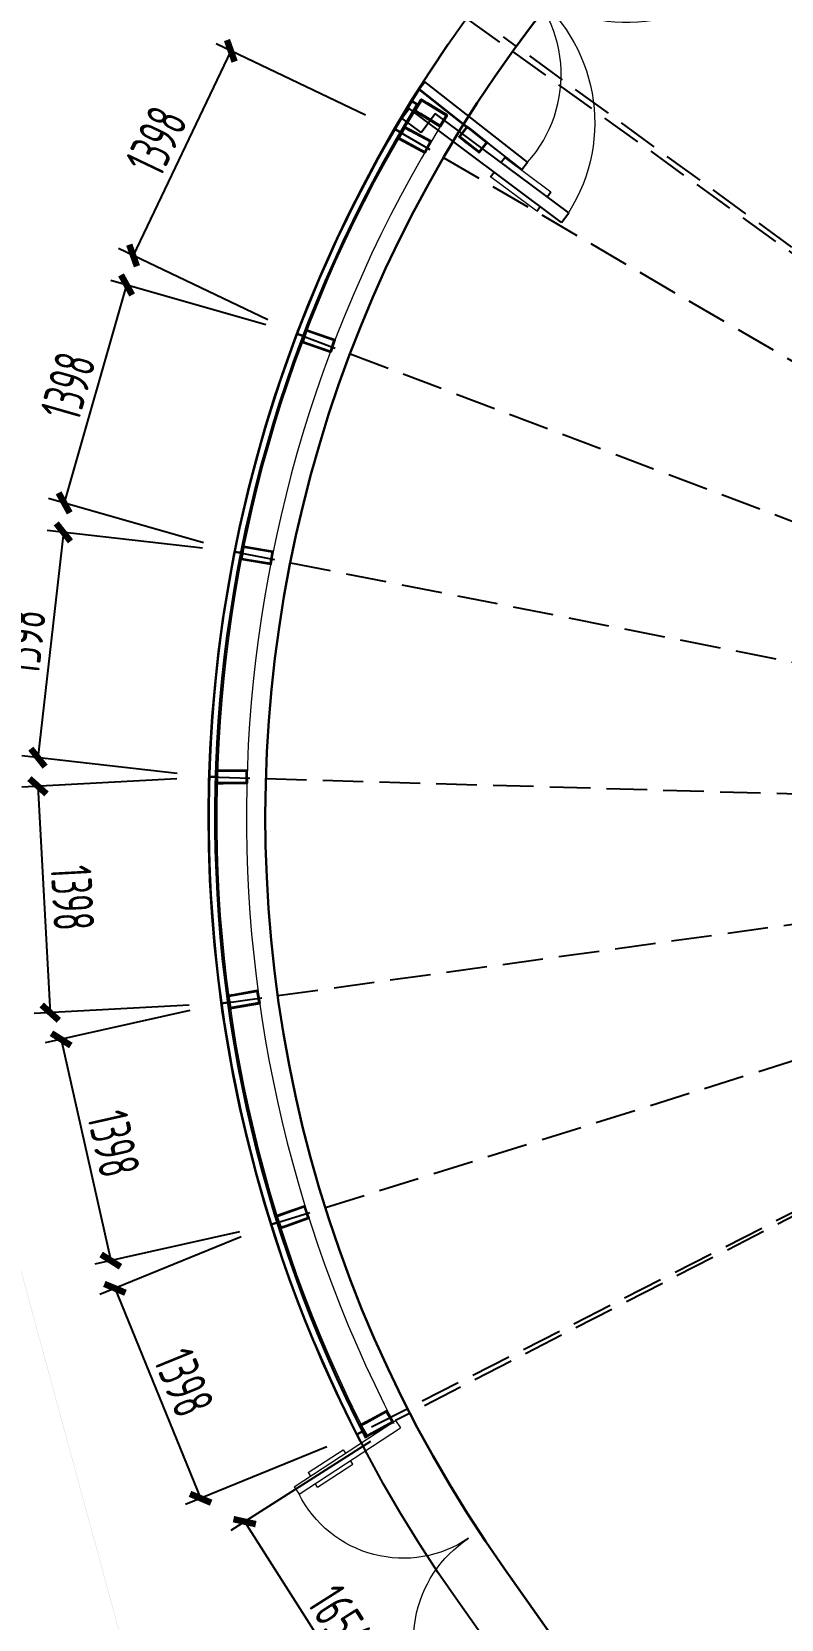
# Model space of a CAD drawing. Extents: x -936 to 12807311, y 101 to 1511157.
# Drawn here: x 12253764 to 12258384, y 1251939 to 1261730 of the extents above; entities that cross this region are included whole.
import ezdxf

# ---------------------------------------------------------------- set-up
doc = ezdxf.new("R2010")
doc.units = 0
doc.header["$LTSCALE"] = 1000
doc.header["$MEASUREMENT"] = 0
doc.linetypes.add('PX-GLAZ-F2$0$DASH', pattern=[0.35, 0.25, -0.1])
for name, color, linetype in [('PX-GLAZ-F2$0$1111111', 5, 'Continuous'), ('PX-GLAZ-F2$0$PX-GLAZ-F2$0$PX-GLAZ-F2$0$幕墙线', 104, 'Continuous'), ('PX-GLAZ-F2$0$PX-GLAZ-F2$0$绿化', 3, 'Continuous'), ('PX-GLAZ-F2$0$PX-PLAN-F2-T1$0$A-DIMS-150', 1, 'Continuous'), ('PX-GLAZ-F2$0$绿化', 3, 'Continuous'), ('PX-ST-F2$0$DOOR_FIRE', 4, 'Continuous')]:
    doc.layers.add(name, color=color, linetype=linetype)
for name, color, linetype, lineweight in [('PX-GLAZ-F2$0$PX-GLAZ-F2$0$_EDO-ALUMINIUM-SECTION', 90, 'Continuous', 30), ('PX-GLAZ-F2$0$PX-GLAZ-F2$0$_EDO-ALUMINIUM-VIEW', 94, 'Continuous', 18), ('PX-GLAZ-F2$0$PX-GLAZ-F2$0$_EDO-GLASS-SECTION', 130, 'Continuous', 30), ('PX-GLAZ-F2$0$PX-GLAZ-F2$0$PX-GLAZ-F2$0$板边线', 36, 'Continuous', 30), ('PX-GLAZ-F2$0$PX-GLAZ-F2$0$WINDOW', 4, 'Continuous', 5)]:
    doc.layers.add(name, color=color, linetype=linetype, lineweight=lineweight)
doc.styles.add('PX-GLAZ-F2$0$PX-PLAN-F2-T1$0$XD2008_T3', font='xd-hzs.shx', dxfattribs={"width": 0.7, "bigfont": 'xd-hztxt.shx'})
doc.dimstyles.new('PX-GLAZ-F2$0$PX-PLAN-F2-T1$0$XD300$0&&100', dxfattribs={"dimtxt": 250, "dimasz": 100, "dimexe": 100, "dimexo": 200, "dimgap": 50, "dimtad": 1, "dimdec": 0, "dimzin": 0, "dimdsep": 46, "dimtxsty": 'PX-GLAZ-F2$0$PX-PLAN-F2-T1$0$XD2008_T3', "dimblk": 'PX-GLAZ-F2$0$PX-PLAN-F2-T1$0$_ArchTick', "dimcen": 0.09, "dimclrt": 4, "dimazin": 2, "dimtfac": 1, "dimtdec": 0, "dimtix": 1, "dimtmove": 2, "dimatfit": 3, "dimfxl": 0, "dimtolj": 1, "dimtzin": 0, "dimarcsym": 0})

# ---------------------------------------------------------------- blocks, each defined once
blk = doc.blocks.new('PX-ST-F2$0$$DorLib2D$00000011')
for p, q in [((-0.4666666602065375, 0.4708801651422996), (-0.46666666020654, -0.06245316819156697)), ((-0.4666666602065375, 0.4708801651422996), (-0.4333333268731733, 0.4708801651422999)), ((-0.4333333268731733, 0.4708801651422999), (-0.4333333268731709, 0.004213498475166344)), ((0.4333333397943598, 0.4708801651422999), (0.4333333397943574, 0.004213498475166344)), ((0.4666666731277241, 0.4708801651422996), (0.4333333397943598, 0.4708801651422999)), ((0.4666666731277241, 0.4708801651422996), (0.4666666731277265, -0.06245316819156697)), ((-0.4833333268732257, 0.3962051976975873), (-0.466666660206538, 0.3962051976975872)), ((-0.41666666020649, 0.3962051976975873), (-0.4333333268731729, 0.3962051976975873)), ((0.4166666731276766, 0.3962051976975873), (0.4333333397943595, 0.3962051976975873)), ((0.4833333397944098, 0.3962051976975873), (0.4666666731277244, 0.3962051976975872)), ((-0.4833333268732233, 0.2345635206386193), (-0.4666666602065386, 0.2345635206386192)), ((-0.41666666020649, 0.2345635206386193), (-0.4333333268731721, 0.2345635206386192)), ((0.4166666731276741, 0.2345635206386193), (0.4333333397943586, 0.2345635206386192)), ((0.4833333397944074, 0.2345635206386193), (0.4666666731277251, 0.2345635206386192)), ((-0.4999999935399067, 0.004213498475166344), (-0.4333333268731709, 0.004213498475166344)), ((-0.4999999935399042, 0.004213498475176044), (-0.4999999935399067, -0.06245316819156697)), ((0.5000000064610932, 0.004213498475166344), (0.4333333397943574, 0.004213498475166344)), ((0.5000000064610907, 0.004213498475176044), (0.5000000064610932, -0.06245316819156697)), ((-0.4999999935399067, -0.06245316819156697), (-0.46666666020654, -0.06245316819156697)), ((0.5000000064610932, -0.06245316819156697), (0.4666666731277265, -0.06245316819156697))]:
    blk.add_line(p, q)
at = {"lineweight": 13}
for p, q in [((-0.4833333268732257, 0.3962051976975873), (-0.4833333268732233, 0.2345635206386193)), ((-0.41666666020649, 0.3962051976975873), (-0.41666666020649, 0.2345635206386193)), ((0.4166666731276766, 0.3962051976975873), (0.4166666731276741, 0.2345635206386193)), ((0.4833333397944098, 0.3962051976975873), (0.4833333397944074, 0.2345635206386193))]:
    blk.add_line(p, q, dxfattribs=at)
for centre, start, end in [((-0.46666666020654, 0.004213498475166344), 0, 85.90395624184767), ((0.4666666731277265, 0.004213498475166344), 94.09604375815232, 180)]:
    blk.add_arc(centre, 0.4666666666671332, start, end, dxfattribs=at)
blk = doc.blocks.new('PX-ST-F2')
at = {"layer": 'PX-ST-F2$0$DOOR_FIRE', "xscale": -2200, "yscale": 2200, "zscale": 100, "rotation": 233.2560394402071}
blk.add_blockref('PX-ST-F2$0$$DorLib2D$00000011', (12256814.25267935, 1261996.425947872), dxfattribs=at)
blk = doc.blocks.new('PX-GLAZ-F2$0$PX-GLAZ-F2$0$$DorLib2D$00000011')
for p, q in [((-0.5333333412554566, 0.4576245719563303), (-0.5333333412559114, -0.009042094710821402)), ((-0.5333333412554566, 0.4576245719563303), (-0.5000000079221536, 0.4576245719572398)), ((-0.5000000079221536, 0.4576245719572398), (-0.5000000079221536, -0.009042094710821402)), ((0.5000994413021544, 0.4708801651422618), (0.5000994413007902, 0.004213498476019595)), ((0.5334327746336385, 0.4708801651440808), (0.5000994413021544, 0.4708801651422618)), ((0.5334327746336385, 0.4708801651440808), (0.533432774634548, 0.00421349847692909)), ((-0.550000007921426, 0.3829496045109408), (-0.5333333412545471, 0.3829496045109408)), ((-0.4833333412552747, 0.3829496045109408), (-0.5000000079226083, 0.3829496045118503)), ((0.4834327746352756, 0.3962051976986913), (0.5000994413007902, 0.3962051976986913)), ((0.5500994413009721, 0.3962051976996008), (0.533432774634548, 0.3962051976986913)), ((-0.550000007921426, 0.2213079274524716), (-0.5333333412554566, 0.2213079274542906)), ((-0.4833333412561842, 0.2213079274524716), (-0.5000000079221536, 0.2213079274524716)), ((0.4834327746348208, 0.2345635206384031), (0.5000994413021544, 0.2345635206393126)), ((0.5500994413009721, 0.2345635206402221), (0.5334327746350027, 0.2345635206393126)), ((0.5334327746350027, 0.00421349847692909), (0.5000994413007902, 0.004213498476019595)), ((-0.5333333412559114, -0.009042094711730897), (-0.5000000079221536, -0.009042094710821402))]:
    blk.add_line(p, q)
at = {"lineweight": 13}
for p, q in [((-0.550000007921426, 0.3829496045109408), (-0.550000007921426, 0.2213079274524716)), ((-0.4833333412552747, 0.3829496045109408), (-0.4833333412561842, 0.2213079274524716)), ((0.4834327746352756, 0.3962051976986913), (0.4834327746348208, 0.2345635206384031)), ((0.5500994413009721, 0.3962051976996008), (0.5500994413009721, 0.2345635206402221))]:
    blk.add_line(p, q, dxfattribs=at)
for centre, radius, start, end in [((-0.4495311820251118, 0.01088560561038321), 0.4495807006921763, 359.1496574233802, 96.44546961048843), ((0.4684883009263103, 0.003458955537098518), 0.4684889020954247, 86.13104582455307, 179.9077200356431)]:
    blk.add_arc(centre, radius, start, end, dxfattribs=at)
blk = doc.blocks.new('PX-GLAZ-F2$0$PX-GLAZ-F2$0$标准块')
at = {"layer": 'PX-GLAZ-F2$0$PX-GLAZ-F2$0$_EDO-ALUMINIUM-SECTION'}
blk.add_line((0, 0), (0.003930399194359779, -45.99634640989825, 0.08170139435610035), dxfattribs=at)
at = {"layer": 'PX-GLAZ-F2$0$PX-GLAZ-F2$0$_EDO-ALUMINIUM-SECTION', "extrusion": (1.582938578771372e-17, 0.001776255547346146, 0.9999984224568711)}
for points in [[(40.00000000745058, -48.99682280369665), (40.00000000745058, -84.9997323684765), (40.00005751848221, -232.9989440002123), (-39.99993549473584, -232.9989529884207), (-39.99999388121068, -85.16722874860984), (-40.00000705569983, -45.9998373127823), (40.00000000745058, -45.99300130209959)], [(37.00000000931323, -48.99682280276532), (37.00000001117587, -84.9997323684765), (37.00000001117587, -84.9997323684765), (37.00005752034485, -229.9989538018185), (-36.99993549287319, -229.9989621157482), (-36.9999930113554, -84.99974068426889), (-36.99999394081533, -84.99973236940782), (-37.00000604242086, -48.99957150742597), (37.00000000745058, -48.99324819854563)]]:
    blk.add_lwpolyline(points, close=True, dxfattribs=at)
blk = doc.blocks.new('*U467')
at = {"layer": 'PX-GLAZ-F2$0$PX-GLAZ-F2$0$_EDO-ALUMINIUM-SECTION', "extrusion": (0.01907117645452142, -0.08052837471245795, 0.9965698525917843), "rotation": 348.3082000241152}
blk.add_blockref('PX-GLAZ-F2$0$PX-GLAZ-F2$0$标准块', (44.88050801133372, -12.04033193919175, -14.98401418021058), dxfattribs=at)
blk = doc.blocks.new('*U468')
at = {"color": 0, "linetype": 'ByBlock', "lineweight": -2}
for p, rotation in [((12255978.96716569, 1261089.867897558, 41.43412351709873), 60.02924180013271), ((12255383.54727099, 1259824.580908392, 41.43412351709873), 69.56919873739477), ((12255006.06470018, 1258478.110364824, 41.43412351709873), 79.10915567465685), ((12254856.96042428, 1257087.698939789, 41.43412351709873), 88.64911261191884), ((12254940.35858979, 1255691.804688081, 41.43412351709873), 98.18906954918094), ((12255253.95244695, 1254329.037316623, 41.43412351709873), 107.7290264864429), ((12255789.06815323, 1253037.090260105, 41.43412351709873), 117.268983423705)]:
    blk.add_blockref('*U467', p, dxfattribs=dict(at, rotation=rotation))
blk = doc.blocks.new('*U516')
at = {"layer": 'PX-GLAZ-F2$0$PX-GLAZ-F2$0$_EDO-ALUMINIUM-SECTION', "extrusion": (0.01907117645452142, -0.08052837471245795, 0.9965698525917843), "rotation": 348.3082000241152}
blk.add_blockref('PX-GLAZ-F2$0$PX-GLAZ-F2$0$标准块', (44.88050801133372, -12.04033193919175, -14.98401418021058), dxfattribs=at)
blk = doc.blocks.new('PX-GLAZ-F2$0$PX-PLAN-F2-T1$0$_ArchTick')
at = {"color": 0, "linetype": 'ByBlock', "const_width": 0.4}
blk.add_lwpolyline([(-0.5, -0.5), (0.5, 0.5)], dxfattribs=at)
blk = doc.blocks.new('*D635')
at = {"layer": 'Defpoints', "color": 0, "transparency": 16777216}
for p in [(12256021.69997773, 1253142.037589086, 6.31136150488954), (12256908.75281742, 1251746.464456554, 6.31136150488954), (12255963.26688056, 1251145.495603236)]:
    blk.add_point(p, dxfattribs=at)
at = {"layer": 'PX-GLAZ-F2$0$PX-PLAN-F2-T1$0$A-DIMS-150', "color": 0, "lineweight": -2, "transparency": 16777216}
for p, q in [((12255852.91077751, 1253034.751961499), (12254991.81944076, 1252487.425921975)), ((12255076.21404087, 1252541.068735769), (12255963.26688056, 1251145.495603236)), ((12256739.96361719, 1251639.178828966), (12255878.87228044, 1251091.852789442))]:
    blk.add_line(p, q, dxfattribs=at)
at = {"layer": 'PX-GLAZ-F2$0$PX-PLAN-F2-T1$0$A-DIMS-150', "color": 0, "lineweight": -2, "transparency": 16777216, "xscale": 100, "yscale": 100, "zscale": 100}
for p, rotation in [((12255076.21404087, 1252541.068735769), 122.4408161398109), ((12255963.26688056, 1251145.495603236), 302.4408161398109)]:
    blk.add_blockref('PX-GLAZ-F2$0$PX-PLAN-F2-T1$0$_ArchTick', p, dxfattribs=dict(at, rotation=rotation))
at = {"layer": 'PX-GLAZ-F2$0$PX-PLAN-F2-T1$0$A-DIMS-150', "color": 4, "transparency": 16777216, "insert": (12255667.43101091, 1251937.157093641), "char_height": 250, "attachment_point": 5, "rotation": 302.44081613981086, "style": 'PX-GLAZ-F2$0$PX-PLAN-F2-T1$0$XD2008_T3'}
blk.add_mtext('\\A1;1654', dxfattribs=at)
blk = doc.blocks.new('*D553')
at = {"layer": 'Defpoints', "color": 0, "transparency": 16777216}
for p in [(12256002.13245315, 1261129.78513577, 25.50509894161964), (12254388.42497775, 1260350.506286053), (12255399.77648986, 1259867.785409367, 25.50509894161964)]:
    blk.add_point(p, dxfattribs=at)
at = {"layer": 'PX-GLAZ-F2$0$PX-PLAN-F2-T1$0$A-DIMS-150', "color": 0, "lineweight": -2, "transparency": 16777216}
for p, q in [((12254990.78094104, 1261612.506012456), (12254388.42497775, 1260350.506286053)), ((12255821.63835342, 1261215.935469274), (12254900.53389117, 1261655.581179208)), ((12255219.28239013, 1259953.935742871), (12254298.17792788, 1260393.581452805))]:
    blk.add_line(p, q, dxfattribs=at)
at = {"layer": 'PX-GLAZ-F2$0$PX-PLAN-F2-T1$0$A-DIMS-150', "color": 0, "lineweight": -2, "transparency": 16777216, "xscale": 100, "yscale": 100, "zscale": 100}
for p, rotation in [((12254990.78094104, 1261612.506012456), 64.48472768935643), ((12254388.42497775, 1260350.506286053), 244.4847276893565)]:
    blk.add_blockref('PX-GLAZ-F2$0$PX-PLAN-F2-T1$0$_ArchTick', p, dxfattribs=dict(at, rotation=rotation))
at = {"layer": 'PX-GLAZ-F2$0$PX-PLAN-F2-T1$0$A-DIMS-150', "color": 4, "transparency": 16777216, "insert": (12254531.67062213, 1261056.887691068), "char_height": 250, "attachment_point": 5, "rotation": 64.48472768935648, "style": 'PX-GLAZ-F2$0$PX-PLAN-F2-T1$0$XD2008_T3'}
blk.add_mtext('\\A1;1398', dxfattribs=at)
blk = doc.blocks.new('*D554')
at = {"layer": 'Defpoints', "color": 0, "transparency": 16777216}
for p in [(12255399.77648986, 1259867.785409368, 25.50509894161964), (12253963.46457013, 1258824.413763947), (12255014.90895873, 1258523.407114601, 25.50509894161964)]:
    blk.add_point(p, dxfattribs=at)
at = {"layer": 'PX-GLAZ-F2$0$PX-PLAN-F2-T1$0$A-DIMS-150', "color": 0, "lineweight": -2, "transparency": 16777216}
for p, q in [((12254348.33210126, 1260168.792058714), (12253963.46457013, 1258824.413763947)), ((12255207.50041806, 1259922.830047725), (12254252.19406536, 1260196.314377893)), ((12254822.63288693, 1258578.451752958), (12253867.32653423, 1258851.936083126))]:
    blk.add_line(p, q, dxfattribs=at)
at = {"layer": 'PX-GLAZ-F2$0$PX-PLAN-F2-T1$0$A-DIMS-150', "color": 0, "lineweight": -2, "transparency": 16777216, "xscale": 100, "yscale": 100, "zscale": 100}
for p, rotation in [((12254348.33210126, 1260168.792058714), 74.02468462662176), ((12253963.46457013, 1258824.413763947), 254.0246846266218)]:
    blk.add_blockref('PX-GLAZ-F2$0$PX-PLAN-F2-T1$0$_ArchTick', p, dxfattribs=dict(at, rotation=rotation))
at = {"layer": 'PX-GLAZ-F2$0$PX-PLAN-F2-T1$0$A-DIMS-150', "color": 4, "transparency": 16777216, "insert": (12253987.65677287, 1259544.766969894), "char_height": 250, "attachment_point": 5, "rotation": 74.02468462662176, "style": 'PX-GLAZ-F2$0$PX-PLAN-F2-T1$0$XD2008_T3'}
blk.add_mtext('\\A1;1398', dxfattribs=at)
blk = doc.blocks.new('*D555')
at = {"layer": 'Defpoints', "color": 0, "transparency": 16777216}
for p in [(12255014.90895872, 1258523.407114601, 25.50509894161964), (12253801.89011269, 1257252.976501267), (12254858.17509492, 1257133.835053895, 25.50509894161964)]:
    blk.add_point(p, dxfattribs=at)
at = {"layer": 'PX-GLAZ-F2$0$PX-PLAN-F2-T1$0$A-DIMS-150', "color": 0, "lineweight": -2, "transparency": 16777216}
for p, q in [((12253958.62397649, 1258642.548561973), (12253801.89011269, 1257252.976501267)), ((12254816.1691707, 1258545.823551825), (12253859.25408248, 1258653.756780585)), ((12254659.4353069, 1257156.251491119), (12253702.52021868, 1257264.184719879))]:
    blk.add_line(p, q, dxfattribs=at)
at = {"layer": 'PX-GLAZ-F2$0$PX-PLAN-F2-T1$0$A-DIMS-150', "color": 0, "lineweight": -2, "transparency": 16777216, "xscale": 100, "yscale": 100, "zscale": 100}
for p, rotation in [((12253958.62397649, 1258642.548561973), 83.56464156391155), ((12253801.89011269, 1257252.976501267), 263.5646415639116)]:
    blk.add_blockref('PX-GLAZ-F2$0$PX-PLAN-F2-T1$0$_ArchTick', p, dxfattribs=dict(at, rotation=rotation))
at = {"layer": 'PX-GLAZ-F2$0$PX-PLAN-F2-T1$0$A-DIMS-150', "color": 4, "transparency": 16777216, "insert": (12253706.35973008, 1257967.376914191), "char_height": 250, "attachment_point": 5, "rotation": 83.56464156391152, "style": 'PX-GLAZ-F2$0$PX-PLAN-F2-T1$0$XD2008_T3'}
blk.add_mtext('\\A1;1398', dxfattribs=at)
blk = doc.blocks.new('*D602')
at = {"layer": 'Defpoints', "color": 0, "transparency": 16777216}
for p in [(12254858.17509492, 1257133.835053895, 25.50509894161964), (12254933.91007537, 1255737.504065664, 25.50509894161964), (12253877.86244944, 1255680.225564379)]:
    blk.add_point(p, dxfattribs=at)
at = {"layer": 'PX-GLAZ-F2$0$PX-PLAN-F2-T1$0$A-DIMS-150', "color": 0, "lineweight": -2, "transparency": 16777216}
for p, q in [((12254658.46862956, 1257123.003263025), (12253702.27423631, 1257071.140657175)), ((12253802.12746899, 1257076.55655261), (12253877.86244944, 1255680.225564379)), ((12254734.20361001, 1255726.672274794), (12253778.00921676, 1255674.809668944))]:
    blk.add_line(p, q, dxfattribs=at)
at = {"layer": 'PX-GLAZ-F2$0$PX-PLAN-F2-T1$0$A-DIMS-150', "color": 0, "lineweight": -2, "transparency": 16777216, "xscale": 100, "yscale": 100, "zscale": 100}
for p, rotation in [((12253802.12746899, 1257076.55655261), 93.1045985010522), ((12253877.86244944, 1255680.225564379), 273.1045985010522)]:
    blk.add_blockref('PX-GLAZ-F2$0$PX-PLAN-F2-T1$0$_ArchTick', p, dxfattribs=dict(at, rotation=rotation))
at = {"layer": 'PX-GLAZ-F2$0$PX-PLAN-F2-T1$0$A-DIMS-150', "color": 4, "transparency": 16777216, "insert": (12254014.73811641, 1256387.868875505), "char_height": 250, "attachment_point": 5, "rotation": 273.10459850105224, "style": 'PX-GLAZ-F2$0$PX-PLAN-F2-T1$0$XD2008_T3'}
blk.add_mtext('\\A1;1398', dxfattribs=at)
blk = doc.blocks.new('*D603')
at = {"layer": 'Defpoints', "color": 0, "transparency": 16777216}
for p in [(12254933.91007537, 1255737.504065664, 25.50509894161964), (12255240.01911002, 1254373.035936734, 25.50509894161964), (12254251.10102385, 1254151.178969698)]:
    blk.add_point(p, dxfattribs=at)
at = {"layer": 'PX-GLAZ-F2$0$PX-PLAN-F2-T1$0$A-DIMS-150', "color": 0, "lineweight": -2, "transparency": 16777216}
for p, q in [((12254738.76070934, 1255693.723648385), (12253847.41730619, 1255493.756889988)), ((12253944.9919892, 1255515.647098628), (12254251.10102385, 1254151.178969698)), ((12255044.86974399, 1254329.255519456), (12254153.52634083, 1254129.288761059))]:
    blk.add_line(p, q, dxfattribs=at)
at = {"layer": 'PX-GLAZ-F2$0$PX-PLAN-F2-T1$0$A-DIMS-150', "color": 0, "lineweight": -2, "transparency": 16777216, "xscale": 100, "yscale": 100, "zscale": 100}
for p, rotation in [((12253944.9919892, 1255515.647098628), 102.6445554383654), ((12254251.10102385, 1254151.178969698), 282.6445554383654)]:
    blk.add_blockref('PX-GLAZ-F2$0$PX-PLAN-F2-T1$0$_ArchTick', p, dxfattribs=dict(at, rotation=rotation))
at = {"layer": 'PX-GLAZ-F2$0$PX-PLAN-F2-T1$0$A-DIMS-150', "color": 4, "transparency": 16777216, "insert": (12254268.80220181, 1254871.720899281), "char_height": 250, "attachment_point": 5, "rotation": 282.6445554383654, "style": 'PX-GLAZ-F2$0$PX-PLAN-F2-T1$0$XD2008_T3'}
blk.add_mtext('\\A1;1398', dxfattribs=at)
blk = doc.blocks.new('*D604')
at = {"layer": 'Defpoints', "color": 0, "transparency": 16777216}
for p in [(12255240.01911002, 1254373.035936734, 25.50509894161964), (12255768.03538263, 1253078.171143863, 25.50509894161964), (12254804.43388627, 1252685.236473627)]:
    blk.add_point(p, dxfattribs=at)
at = {"layer": 'PX-GLAZ-F2$0$PX-PLAN-F2-T1$0$A-DIMS-150', "color": 0, "lineweight": -2, "transparency": 16777216}
for p, q in [((12255054.824573, 1254297.517836554), (12254183.82034515, 1253942.342216408)), ((12254276.41761366, 1253980.101266498), (12254804.43388627, 1252685.236473627)), ((12255582.8408456, 1253002.653043682), (12254711.83661776, 1252647.477423537))]:
    blk.add_line(p, q, dxfattribs=at)
at = {"layer": 'PX-GLAZ-F2$0$PX-PLAN-F2-T1$0$A-DIMS-150', "color": 0, "lineweight": -2, "transparency": 16777216, "xscale": 100, "yscale": 100, "zscale": 100}
for p, rotation in [((12254276.41761366, 1253980.101266498), 112.184512375691), ((12254804.43388627, 1252685.236473627), 292.184512375691)]:
    blk.add_blockref('PX-GLAZ-F2$0$PX-PLAN-F2-T1$0$_ArchTick', p, dxfattribs=dict(at, rotation=rotation))
at = {"layer": 'PX-GLAZ-F2$0$PX-PLAN-F2-T1$0$A-DIMS-150', "color": 4, "transparency": 16777216, "insert": (12254702.47096987, 1253398.74720772), "char_height": 250, "attachment_point": 5, "rotation": 292.18451237569104, "style": 'PX-GLAZ-F2$0$PX-PLAN-F2-T1$0$XD2008_T3'}
blk.add_mtext('\\A1;1398', dxfattribs=at)
blk = doc.blocks.new('PX-GLAZ-F2')
at = {"layer": 'PX-GLAZ-F2$0$绿化', "ltscale": 100}
h = blk.add_hatch(dxfattribs=at)
h.set_pattern_fill('CROSS', color=256, scale=200)
h.set_pattern_definition([(0, (0, 0), (317.5, 317.5), [158.75, -476.25]), (90, (79.375, -79.375), (-317.5, 317.5), [158.75, -476.25])])
edge = h.paths.add_edge_path()
edge.add_spline(control_points=[(12248706.03073623, 1227659.135542453), (12249131.21689756, 1228506.858335719), (12249645.67009897, 1229303.573535502), (12250243.34424161, 1230039.917765615)], knot_values=[0, 0, 0, 0, 0.2169239869541251, 0.2169239869541251, 0.2169239869541251, 0.2169239869541251], weights=[1, 0.9960825080329422, 0.9960825080329422, 1], degree=3, periodic=0)
edge.add_spline(control_points=[(12250243.34424161, 1230039.917765615), (12252309.94374945, 1232880.872106514), (12254376.54325729, 1235721.826447413), (12256443.14276512, 1238562.780788313)], knot_values=[0.2169239869541251, 0.2169239869541251, 0.2169239869541251, 0.2169239869541251, 1.216923986954126, 1.216923986954126, 1.216923986954126, 1.216923986954126], weights=[1, 1, 1, 0.9999999999999999], degree=3, periodic=0)
edge.add_spline(control_points=[(12256443.14276512, 1238562.780788313), (12256855.09318989, 1239129.08903673), (12257478.95777436, 1239447.210342097), (12258179.24876267, 1239448.056727904)], knot_values=[1.216923986954126, 1.216923986954126, 1.216923986954126, 1.216923986954126, 2.157611608741938, 2.157611608741938, 2.157611608741938, 2.157611608741938], weights=[0.9999999999999999, 0.9276083521769688, 0.9276083521769688, 1], degree=3, periodic=0)
edge.add_spline(control_points=[(12258179.24876267, 1239448.056727904), (12258879.53975099, 1239448.903113712), (12259504.17148735, 1239132.29076617), (12259917.48960973, 1238566.979953957)], knot_values=[2.157611608741938, 2.157611608741938, 2.157611608741938, 2.157611608741938, 3.09829923052975, 3.09829923052975, 3.09829923052975, 3.09829923052975], weights=[1, 0.9276083521769689, 0.9276083521769689, 1], degree=3, periodic=0)
edge.add_spline(control_points=[(12259917.48960973, 1238566.979953957), (12260547.97304371, 1237710.477986853), (12261178.45647769, 1236853.976019749), (12261808.93991167, 1235997.474052644)], knot_values=[3.09829923052975, 3.09829923052975, 3.09829923052975, 3.09829923052975, 4.098299230529751, 4.098299230529751, 4.098299230529751, 4.098299230529751], weights=[1, 1, 1, 1], degree=3, periodic=0)
edge.add_spline(control_points=[(12261808.93991167, 1235997.474052644), (12263521.23905267, 1233671.342225071), (12265804.89128087, 1231902.786280774), (12268485.44174511, 1230826.91136416)], knot_values=[4.098299230529751, 4.098299230529751, 4.098299230529751, 4.098299230529751, 4.652859429626902, 4.652859429626902, 4.652859429626902, 4.652859429626902], weights=[1, 0.9745356949089413, 0.9745356949089413, 1], degree=3, periodic=0)
edge.add_spline(control_points=[(12268485.44174511, 1230826.91136416), (12268662.41170787, 1231007.204152401), (12268731.64575928, 1231250.166090441), (12268676.2926327, 1231496.661300514)], knot_values=[4.652859429626902, 4.652859429626902, 4.652859429626902, 4.652859429626902, 5.649853303195181, 5.649853303195181, 5.649853303195181, 5.649853303195181], weights=[1, 0.9188681181294737, 0.9188681181294737, 0.9999999999999999], degree=3, periodic=0)
edge.add_spline(control_points=[(12268676.2926327, 1231496.661300514), (12268617.13244731, 1231738.604410921), (12268468.75918203, 1231938.658829414), (12268254.40506824, 1232065.500108618)], knot_values=[5.649853303195181, 5.649853303195181, 5.649853303195181, 5.649853303195181, 6.446512552057793, 6.446512552057793, 6.446512552057793, 6.446512552057793], weights=[0.9999999999999999, 0.9478067890896217, 0.9478067890896217, 1], degree=3, periodic=0)
edge.add_spline(control_points=[(12268254.40506824, 1232065.500108618), (12267103.11067795, 1232776.079392966), (12266083.61145592, 1233665.474147117), (12265223.39160231, 1234709.707596067)], knot_values=[6.446512552057793, 6.446512552057793, 6.446512552057793, 6.446512552057793, 6.77526359459482, 6.77526359459482, 6.77526359459482, 6.77526359459482], weights=[1, 0.991013823392258, 0.991013823392258, 1], degree=3, periodic=0)
edge.add_spline(control_points=[(12265223.39160231, 1234709.707596067), (12264095.98247133, 1236051.542034868), (12262129.64186089, 1238391.866835321), (12260371.98857989, 1242230.955174263), (12256480.63072508, 1243543.335550221), (12252849.39331144, 1241495.004159938), (12250340.64187065, 1238036.95582535), (12248070.62358881, 1234564.951680098), (12247519.68793418, 1230670.205997829), (12248352.96723614, 1228555.250115897), (12248706.03073624, 1227659.135542453)], knot_values=[6.77526359459482, 6.77526359459482, 6.77526359459482, 6.77526359459482, 5292.874968819417, 9226.385283902386, 12034.29998023273, 16515.7832250301, 20509.83685966896, 24941.2220345879, 28831.15285703536, 31691.10162592239, 31691.10162592239, 31691.10162592239, 31691.10162592239], weights=[1, 1, 1, 1, 1, 1, 1, 1, 1, 1, 1], degree=3, periodic=0)
edge = h.paths.add_edge_path()
edge.add_line((12350572.0874358, 1250171.902831638), (12345847.46354406, 1250548.266037013))
edge.add_line((12345847.46354406, 1250548.266037013), (12342141.77820077, 1229321.025143044))
edge.add_arc((12336175.38796051, 1230692.062828599), 6121.891605890723, 302.6042129210637, 347.0584732197831, ccw=False)
edge.add_arc((12345389.70256353, 1216855.342215205), 10503.7880109982, 124.2767663241388, 148.9998649975059)
edge.add_arc((12344287.81435199, 1217517.426981758), 9218.286603444543, 148.9998649975042, 195.7856263199465)
edge.add_arc((12226671.44066568, 1184267.214546834), 113007.6843932536, 14.334899685512823, 15.785626319947426, ccw=False)
edge.add_arc((12324166.02329973, 1209181.525636347), 12380.07118468788, -17.807816046956077, 14.334899685512823, ccw=False)
edge.add_line((12335952.93657977, 1205395.388044194), (12334257.70055524, 1200117.819671676))
edge.add_arc((12334246.60359679, 1197711.950307619), 2405.894956018635, 11.275062887071613, 89.73572780573602, ccw=False)
edge.add_arc((12335021.66337383, 1197866.471762019), 1615.5820193513, -9.562781222682702, 11.275062887132776, ccw=False)
edge.add_arc((12318788.06668952, 1200601.333453707), 18077.93694753407, 349.66451064048357, 350.4372187772872, ccw=False)
edge.add_line((12336572.67280386, 1197357.941766461), (12337158.72675117, 1197228.443186956))
edge.add_line((12337158.72675117, 1197228.443186956), (12338932.83608528, 1205257.286300016))
edge.add_arc((12331755.95862217, 1206843.139344811), 7350.000000014105, 347.5397452816115, 385.1425944615539)
edge.add_line((12338409.56959208, 1209965.952349339), (12337135.07488212, 1212681.450194072))
edge.add_arc((12343155.00861663, 1215506.85243618), 6649.999999818185, 136.3842030555337, 205.1425944615504, ccw=False)
edge.add_line((12338340.530313, 1220094.149969751), (12341350.38585239, 1223253.06523203))
edge.add_arc((12336029.12035919, 1228323.236189925), 7349.999999415472, 316.3842030555231, 350.0975411004976)
edge.add_line((12343269.61966727, 1227059.246569319), (12347090.17911242, 1248944.519650773))
edge.add_line((12347090.17911242, 1248944.519650773), (12351754.55634884, 1248572.955689703))
edge.add_arc((12350315.96053262, 1248745.780361736), 1448.939712234599, 353.1496422688202, 439.8184095187358)
edge = h.paths.add_edge_path()
edge.add_line((12329890.53281587, 1220636.837056478), (12332759.99210706, 1212631.396895833))
edge.add_line((12332759.99210706, 1212631.396895833), (12329676.63318826, 1211775.240278739))
edge.add_line((12329676.63318826, 1211775.240278739), (12331314.58045558, 1212230.04933275))
edge.add_line((12331314.58045558, 1212230.04933275), (12332557.82574293, 1207752.62724089))
edge.add_line((12332557.82574293, 1207752.62724089), (12330392.54230488, 1207151.392811817))
edge.add_arc((12335853.31513452, 1214426.589658442), 9096.621848467175, 186.9586605312218, 233.1080563507793, ccw=False)
edge.add_arc((12340898.75658363, 1215042.397080489), 14179.50471131947, 162.9730203389244, 186.9586605312257, ccw=False)
edge.add_arc((12329376.24966938, 1218571.114742234), 2128.778014339487, 76.01982869260348, 162.9730203389239, ccw=False)
edge = h.paths.add_edge_path()
edge.add_spline(control_points=[(12297159.78945356, 1230058.234283788), (12297328.4200736, 1230848.40482037), (12297611.52218368, 1232174.96666411), (12298661.82627826, 1234113.662218258), (12300752.36372755, 1233643.077263804), (12302179.50051138, 1231710.546099918), (12305502.73240025, 1231446.744319759), (12308858.04150015, 1230950.399000414), (12312135.60687395, 1229259.894173619), (12315220.20397517, 1226419.998454342), (12318080.91249971, 1222865.080344144), (12322418.91803101, 1219690.591529852), (12322542.41949189, 1214282.680280487), (12320895.46150491, 1209063.746705473), (12315723.78307755, 1207150.941114068), (12311908.9896837, 1207413.082297381), (12309758.9071736, 1207758.37886395), (12309129.08601806, 1207859.526183431), (12310995.90372285, 1207584.206287596), (12312844.38243551, 1207963.595054902), (12314451.83122999, 1208951.98655682), (12317354.80925702, 1210736.975803149), (12318732.30954456, 1213854.019433379), (12318097.84948367, 1217202.291893332), (12317569.70747197, 1221919.095040531), (12314841.73246761, 1225803.077312573), (12310583.93739624, 1227900.300964022), (12307035.16661422, 1229914.068590922), (12303029.14623751, 1230689.203972557), (12298985.33863963, 1230144.544234951), (12298893.72084782, 1229984.742035567), (12298802.10305601, 1229824.939836185), (12298710.4852642, 1229665.137636802), (12298697.08773939, 1229625.591722089), (12298683.69021458, 1229586.045807376), (12298670.29268977, 1229546.499892663), (12298166.79161103, 1229717.078023038), (12297663.29053229, 1229887.656153413), (12297159.78945356, 1230058.234283789)], knot_values=[0, 0, 0, 0, 2509.700407817142, 4213.359833223797, 5630.177683477244, 7984.518910766438, 11137.81769447003, 14924.09146784027, 18297.55736082004, 21965.65887076064, 27403.80269419979, 32175.78892637976, 37032.38051337696, 42474.26084161157, 47438.69916613097, 52055.11978099414, 53967.63262450994, 53967.63262450994, 53967.63262450994, 53968.3303402737, 53968.3303402737, 53968.3303402737, 53969.53711467148, 53969.53711467148, 53969.53711467148, 53970.53872642439, 53970.53872642439, 53970.53872642439, 53971.18875602146, 53971.18875602146, 53971.18875602146, 53972.18875602146, 53972.18875602146, 53972.18875602146, 53973.18875602146, 53973.18875602146, 53973.18875602146, 53974.18875602146, 53974.18875602146, 53974.18875602146, 53974.18875602146], weights=[1, 1, 1, 1, 1, 1, 1, 1, 1, 1, 1, 1, 1, 1, 1, 1, 1, 1, 0.9598424865913749, 0.9598424865913749, 0.9999999999999999, 0.882278885083741, 0.882278885083741, 1, 0.9181306128074795, 0.9181306128074795, 1, 0.9650973340064806, 0.9650973340064806, 0.9999999999999999, 1, 1, 1, 1, 1, 1, 1, 1, 1], degree=3, periodic=0)
edge = h.paths.add_edge_path()
edge.add_arc((12264417.0150176, 1231062.005446277), 31784.18458221895, 288.6940808408559, 306.1303885740769)
edge.add_arc((12282712.24400105, 1205688.822221953), 536.092444894073, 326.2058656199528, 388.297047166702)
edge.add_arc((12282257.34326339, 1205342.035164986), 1104.673480091424, 32.95483697205418, 44.08797649692325)
edge.add_arc((12296904.76899896, 1178998.32564546), 30446.82656374229, 117.0663358859135, 124.8168780461371)
edge.add_arc((12270335.17368311, 1229378.997586361), 26995.31733384018, 242.8178840121546, 289.89359017494684, ccw=False)
edge.add_arc((12269712.37494374, 1219643.111042028), 18465.32030199609, 214.9787574264927, 230.6453293748522, ccw=False)
edge.add_arc((12280518.04589971, 1228316.341004079), 32304.10551634579, 208.4612341782801, 216.5964268250691, ccw=False)
edge.add_line((12252118.22255785, 1212921.365610715), (12251073.68677866, 1212284.224149678))
edge.add_arc((12251548.27460442, 1211765.028515978), 703.4185883299085, 132.4298981835483, 196.5558974032681)
edge.add_arc((12269478.35311486, 1221332.539673952), 21012.71374113984, 207.7011021722764, 284.1195727465979)
edge = h.paths.add_edge_path()
edge.add_arc((12233920.31127783, 1265851.648538089), 16144.77655076538, -7.156059480909505, 23.05906543590521, ccw=False)
edge.add_arc((12272144.16848089, 1259604.552087938), 22605.26040897028, 169.1997407094915, 186.4451766388495)
edge.add_line((12249681.77966729, 1257067.055892075), (12250208.32368863, 1252638.741412919))
edge.add_line((12250208.32368863, 1252638.741412919), (12250862.73548241, 1252716.553550954))
edge.add_arc((12273478.74399048, 1255109.213809537), 22742.22205392966, 165.0293332942761, 186.0391417451857, ccw=False)
edge.add_arc((12521635.48374761, 1188751.965652698), 279617.7792208864, 164.3959786063685, 165.0293332942749, ccw=False)
edge.add_arc((12246304.36882974, 1265646.625615959), 6249.343010366568, 344.395978606366, 373.495775891697)
edge.add_arc((12241392.09464279, 1264467.6759474), 11301.11101858175, 13.49577589169698, 45.22186986074461)
edge.add_line((12249352.18265991, 1272489.652575015), (12248777.54153859, 1272176.537900709))
edge.add_spline(control_points=[(12272311.26145773, 1185673.549513529), (12273059.30986724, 1190105.488770727), (12273807.35827676, 1194537.428027926), (12273916.61281183, 1195057.104581455), (12273551.92121358, 1195443.110166753), (12273187.22961532, 1195829.115752051), (12272662.19126203, 1195749.523030655), (12269776.35910371, 1195164.671157736), (12266890.5269454, 1194579.819284818), (12265653.77890548, 1194222.005988644), (12265338.39857495, 1192973.762696541), (12264835.4623519, 1189992.753418942), (12264332.52612885, 1187011.744141343), (12264187.71393733, 1185999.13357106), (12265170.4628931, 1185715.311042362), (12268131.67887183, 1185215.714207056), (12271092.89485057, 1184716.117371749), (12272121.23941143, 1184661.435767127), (12272311.26145773, 1185673.549513529)], knot_values=[0, 0, 0, 1, 1, 1.964231407188905, 1.964231407188905, 2.928462814377809, 2.928462814377809, 3.928462814377809, 3.928462814377809, 4.970151052273539, 4.970151052273539, 5.970151052273539, 5.970151052273539, 7.401838517637949, 7.401838517637949, 8.401838517637948, 8.401838517637948, 9.840171967490182, 9.840171967490182, 9.840171967490182], weights=[1, 1, 1, 0.8860159504632635, 1, 0.8860159504632635, 1, 1, 1, 0.8673994446117562, 1, 1, 1, 0.7545398066659951, 1, 1, 1, 0.7523549168814226, 1], degree=2, periodic=0)
at = {"extrusion": (0.0009051951720704004, 0.001048100776226697, 0.999999041052772)}
blk.add_line((12256151.38703364, 1261377.056100524, 17.36861145225721), (12256186.86218802, 1261422.283518066, 17.28909654609903), dxfattribs=at)
at = {"extrusion": (0.000802104052519109, 0.001128947574335934, 0.999999041052772)}
for p, q in [((12256820.13656242, 1260925.745548878, 17.34170999036913), (12256186.86218802, 1261422.283518066, 17.28909654609903)), ((12256784.6695944, 1260880.511711385, 17.42122489652088), (12256151.39521999, 1261377.049680568, 17.36861145225613)), ((12256784.6695944, 1260880.511711385, 17.42122489652088), (12256820.13656242, 1260925.745548878, 17.34170999036913))]:
    blk.add_line(p, q, dxfattribs=at)
at = {"lineweight": 13, "extrusion": (0.0008021040525191091, 0.001128947574335934, 0.999999041052772)}
blk.add_arc((12256215.51633971, 1261454.061414649, 11272.10585775046), 807.8698180256343, 318.0317214739461, 51.80839570008785, dxfattribs=at)
at = {"layer": 'PX-GLAZ-F2$0$1111111', "color": 1, "linetype": 'PX-GLAZ-F2$0$DASH'}
for points, elevation in [([(12256444.4090472, 1261812.918832988), (12263254.08706325, 1256892.454413582)], 58.00135578715725), ([(12256002.13245315, 1261129.78513577), (12263254.08706325, 1256892.454413582)], 25.50509894161964), ([(12255399.77648986, 1259867.785409367), (12263254.08706325, 1256892.454413582)], 25.50509894161964), ([(12255014.90895873, 1258523.407114601), (12263254.08706325, 1256892.454413582)], 25.50509894161964), ([(12254858.17509493, 1257133.835053895), (12263254.08706325, 1256892.454413582)], 25.50509894161964), ([(12254933.91007538, 1255737.504065664), (12263254.08706325, 1256892.454413582)], 25.50509894161964), ([(12255240.01911002, 1254373.035936734), (12263254.08706325, 1256892.454413582)], 25.50509894161964)]:
    blk.add_lwpolyline(points, dxfattribs=dict(at, elevation=elevation))
for points in [[(12263254.08706325, 1256892.454413582), (12256671.92253893, 1261699.173652589)], [(12263254.08706325, 1256892.454413582), (12255768.03538263, 1253078.171143862)], [(12263254.08706325, 1256892.454413582), (12256006.57220782, 1253164.007365926)]]:
    blk.add_lwpolyline(points, dxfattribs=at)
at = {"layer": 'PX-GLAZ-F2$0$PX-GLAZ-F2$0$_EDO-ALUMINIUM-SECTION', "extrusion": (0.4166437175889948, -0.3480604588465112, 0.8397987434982135)}
for points, elevation in [([(8825662.729251025, -7220245.256827907), (8825663.411120456, -7220281.253279824), (8825666.214177495, -7220429.225944582), (8825586.228533797, -7220430.741096393), (8825583.428647986, -7220282.935888983), (8825582.686832346, -7220243.775523047), (8825662.672360782, -7220242.253545178)], 4667633.172497476), ([(8825659.729789121, -7220245.313645748), (8825660.411658559, -7220281.310097682), (8825660.411658559, -7220281.310097682), (8825663.157897908, -7220426.283310341), (8825589.171178011, -7220427.684825744), (8825586.42493865, -7220282.7116131), (8825586.424937569, -7220282.711604794), (8825585.7431081, -7220246.71790132), (8825659.729721421, -7220245.310071792)], 4667633.172497493)]:
    blk.add_lwpolyline(points, close=True, dxfattribs=dict(at, elevation=elevation))
at = {"layer": 'PX-GLAZ-F2$0$PX-GLAZ-F2$0$_EDO-ALUMINIUM-VIEW', "elevation": 41.43412351709873}
for points in [[(12256147.4177769, 1261277.004849061, 0.2631554884364227), (12255834.22392318, 1253061.84649332)], [(12256302.92711132, 1261180.536931572, 0.2631405790545491), (12255996.83562225, 1253145.789541444, 0.2631405790545491)]]:
    blk.add_lwpolyline(points, format="xyb", dxfattribs=at)
at = {"layer": 'PX-GLAZ-F2$0$PX-GLAZ-F2$0$_EDO-GLASS-SECTION', "elevation": 41.43412351709873}
for points in [[(12256105.93326016, 1261302.726728991, 0.2629454378818747), (12255789.06815323, 1253037.090260105)], [(12256139.92914872, 1261281.648065614, 0.262908192530003), (12255824.14364364, 1253056.320073294)]]:
    blk.add_lwpolyline(points, format="xyb", dxfattribs=at)
at = {"layer": 'PX-GLAZ-F2$0$PX-GLAZ-F2$0$PX-GLAZ-F2$0$幕墙线'}
blk.add_lwpolyline([(12281086.86142263, 1232668.066030502, -0.1988834653279503), (12268924.06292601, 1235762.788858388, -0.03207841035904022), (12267324.29300781, 1237126.563229301, -0.04564908288815555), (12265377.52866229, 1239393.805216824), (12259603.5159009, 1247511.542435719), (12258385.96232828, 1249223.312602082), (12256391.8838854, 1252047.852516282, -0.4131971533301105), (12258385.6923756, 1263737.798317838)], format="xyb", dxfattribs=at)
at = {"layer": 'PX-GLAZ-F2$0$PX-GLAZ-F2$0$PX-GLAZ-F2$0$板边线', "color": 30}
blk.add_lwpolyline([(12258588.54215425, 1263452.575655158, 0.4131971533300802), (12256677.80901781, 1252249.710928667), (12258671.53136555, 1249425.675410341), (12259888.72706544, 1247714.408380659), (12265662.73979937, 1239596.671200373, 0.04564908288817144), (12267567.95737848, 1237377.815442146, 0.03207841035902997), (12269133.58579391, 1236043.146073071, 0.1988834653279616), (12281036.81249841, 1233014.469126874, -0.0001541177074129856)], format="xyb", dxfattribs=at)
at = {"layer": 'PX-GLAZ-F2$0$PX-GLAZ-F2$0$PX-GLAZ-F2$0$板边线'}
blk.add_lwpolyline([(12274664.86030331, 1274886.020485756), (12258588.54215421, 1263452.575654969, 0.4131971533301071), (12256677.80901777, 1252249.710928479), (12258671.53136551, 1249425.675410152), (12259888.7270654, 1247714.40838047), (12265662.73979934, 1239596.671200185, 0.04564908288816957), (12267567.95737844, 1237377.815441957, 0.0320784103590301), (12269133.58579387, 1236043.146072882, 0.1988834653279693), (12281036.81249837, 1233014.469126685, -0.0001541177074130506)], format="xyb", dxfattribs=at)
at = {"layer": 'PX-GLAZ-F2$0$PX-GLAZ-F2$0$绿化', "extrusion": (-0.2139046401963039, 0.1482661612111358, 0.965537130483444)}
for points, elevation in [([(-8018667.005391116, 9032422.278889043), (-8018689.259359553, 9032032.290858384), (-8018602.227711589, 9032036.731917514)], -2434611.348647771), ([(-8018664.069363737, 9032422.053869342), (-8018686.118069898, 9032035.09840237), (-8018602.038578104, 9032039.725949662)], -2434611.348647775)]:
    blk.add_lwpolyline(points, dxfattribs=dict(at, elevation=elevation))
at = {"color": 0, "linetype": 'ByBlock', "lineweight": -2, "extrusion": (0.005758240980087844, 0.01195271431781995, 0.9999119837671973), "rotation": 56.66277734915997}
blk.add_blockref('*U516', (12255876.45793868, 1260330.726741518, 85684.02915366707), dxfattribs=at)
at = {"color": 2}
blk.add_blockref('*U468', (0, 0), dxfattribs=at)
at = {"layer": 'PX-GLAZ-F2$0$PX-GLAZ-F2$0$WINDOW', "xscale": -1599.999999999998, "yscale": 1599.999999999998, "zscale": 1600, "rotation": 123.1756949917618}
blk.add_blockref('PX-GLAZ-F2$0$PX-GLAZ-F2$0$$DorLib2D$00000011', (12256461.94965439, 1252442.203805105, 6.311361504889527), dxfattribs=at)
at = {"layer": 'PX-GLAZ-F2$0$PX-PLAN-F2-T1$0$A-DIMS-150'}
for p1, p2, distance, picture, middle in [((12256002.13245315, 1261129.78513577, 25.50509894161964), (12255399.77648986, 1259867.785409367, 25.50509894161964), -1120.6477260207344, '*D553', (12254531.67062213, 1261056.887691068)), ((12255399.77648986, 1259867.785409367, 25.50509894161964), (12255014.90895873, 1258523.407114601, 25.50509894161964), -1093.6819945802931, '*D554', (12253987.65677287, 1259544.766969894)), ((12255014.90895873, 1258523.407114601, 25.50509894161964), (12254858.17509493, 1257133.835053895, 25.50509894161964), -1062.9829011735308, '*D555', (12253706.35973008, 1257967.376914191)), ((12254858.17509493, 1257133.835053895, 25.50509894161964), (12254933.91007538, 1255737.504065664, 25.50509894161964), -1057.599836877628, '*D602', (12254014.73811641, 1256387.868875505)), ((12254933.91007538, 1255737.504065664, 25.50509894161964), (12255240.01911002, 1254373.035936734, 25.50509894161964), -1013.498640837167, '*D603', (12254268.80220181, 1254871.720899281)), ((12255240.01911002, 1254373.035936734, 25.50509894161964), (12255768.03538263, 1253078.171143862, 25.50509894161964), -1040.6370639479685, '*D604', (12254702.47096987, 1253398.74720772)), ((12256021.69997773, 1253142.037589086, 6.31136150488954), (12256908.75281742, 1251746.464456553, 6.31136150488954), -1120.3156784838413, '*D635', (12255667.43101091, 1251937.157093641))]:
    dim = blk.add_aligned_dim(p1=p1, p2=p2, distance=distance, dimstyle='PX-GLAZ-F2$0$PX-PLAN-F2-T1$0$XD300$0&&100', dxfattribs=at)
    dim.commit()
    dim.dimension.update_dxf_attribs({"geometry": picture, "text_midpoint": middle})

msp = doc.modelspace()

# ---------------------------------------------------------------- block references
for name in ['PX-GLAZ-F2', 'PX-ST-F2']:
    msp.add_blockref(name, (0, 0))

doc.saveas('drawing.dxf')
